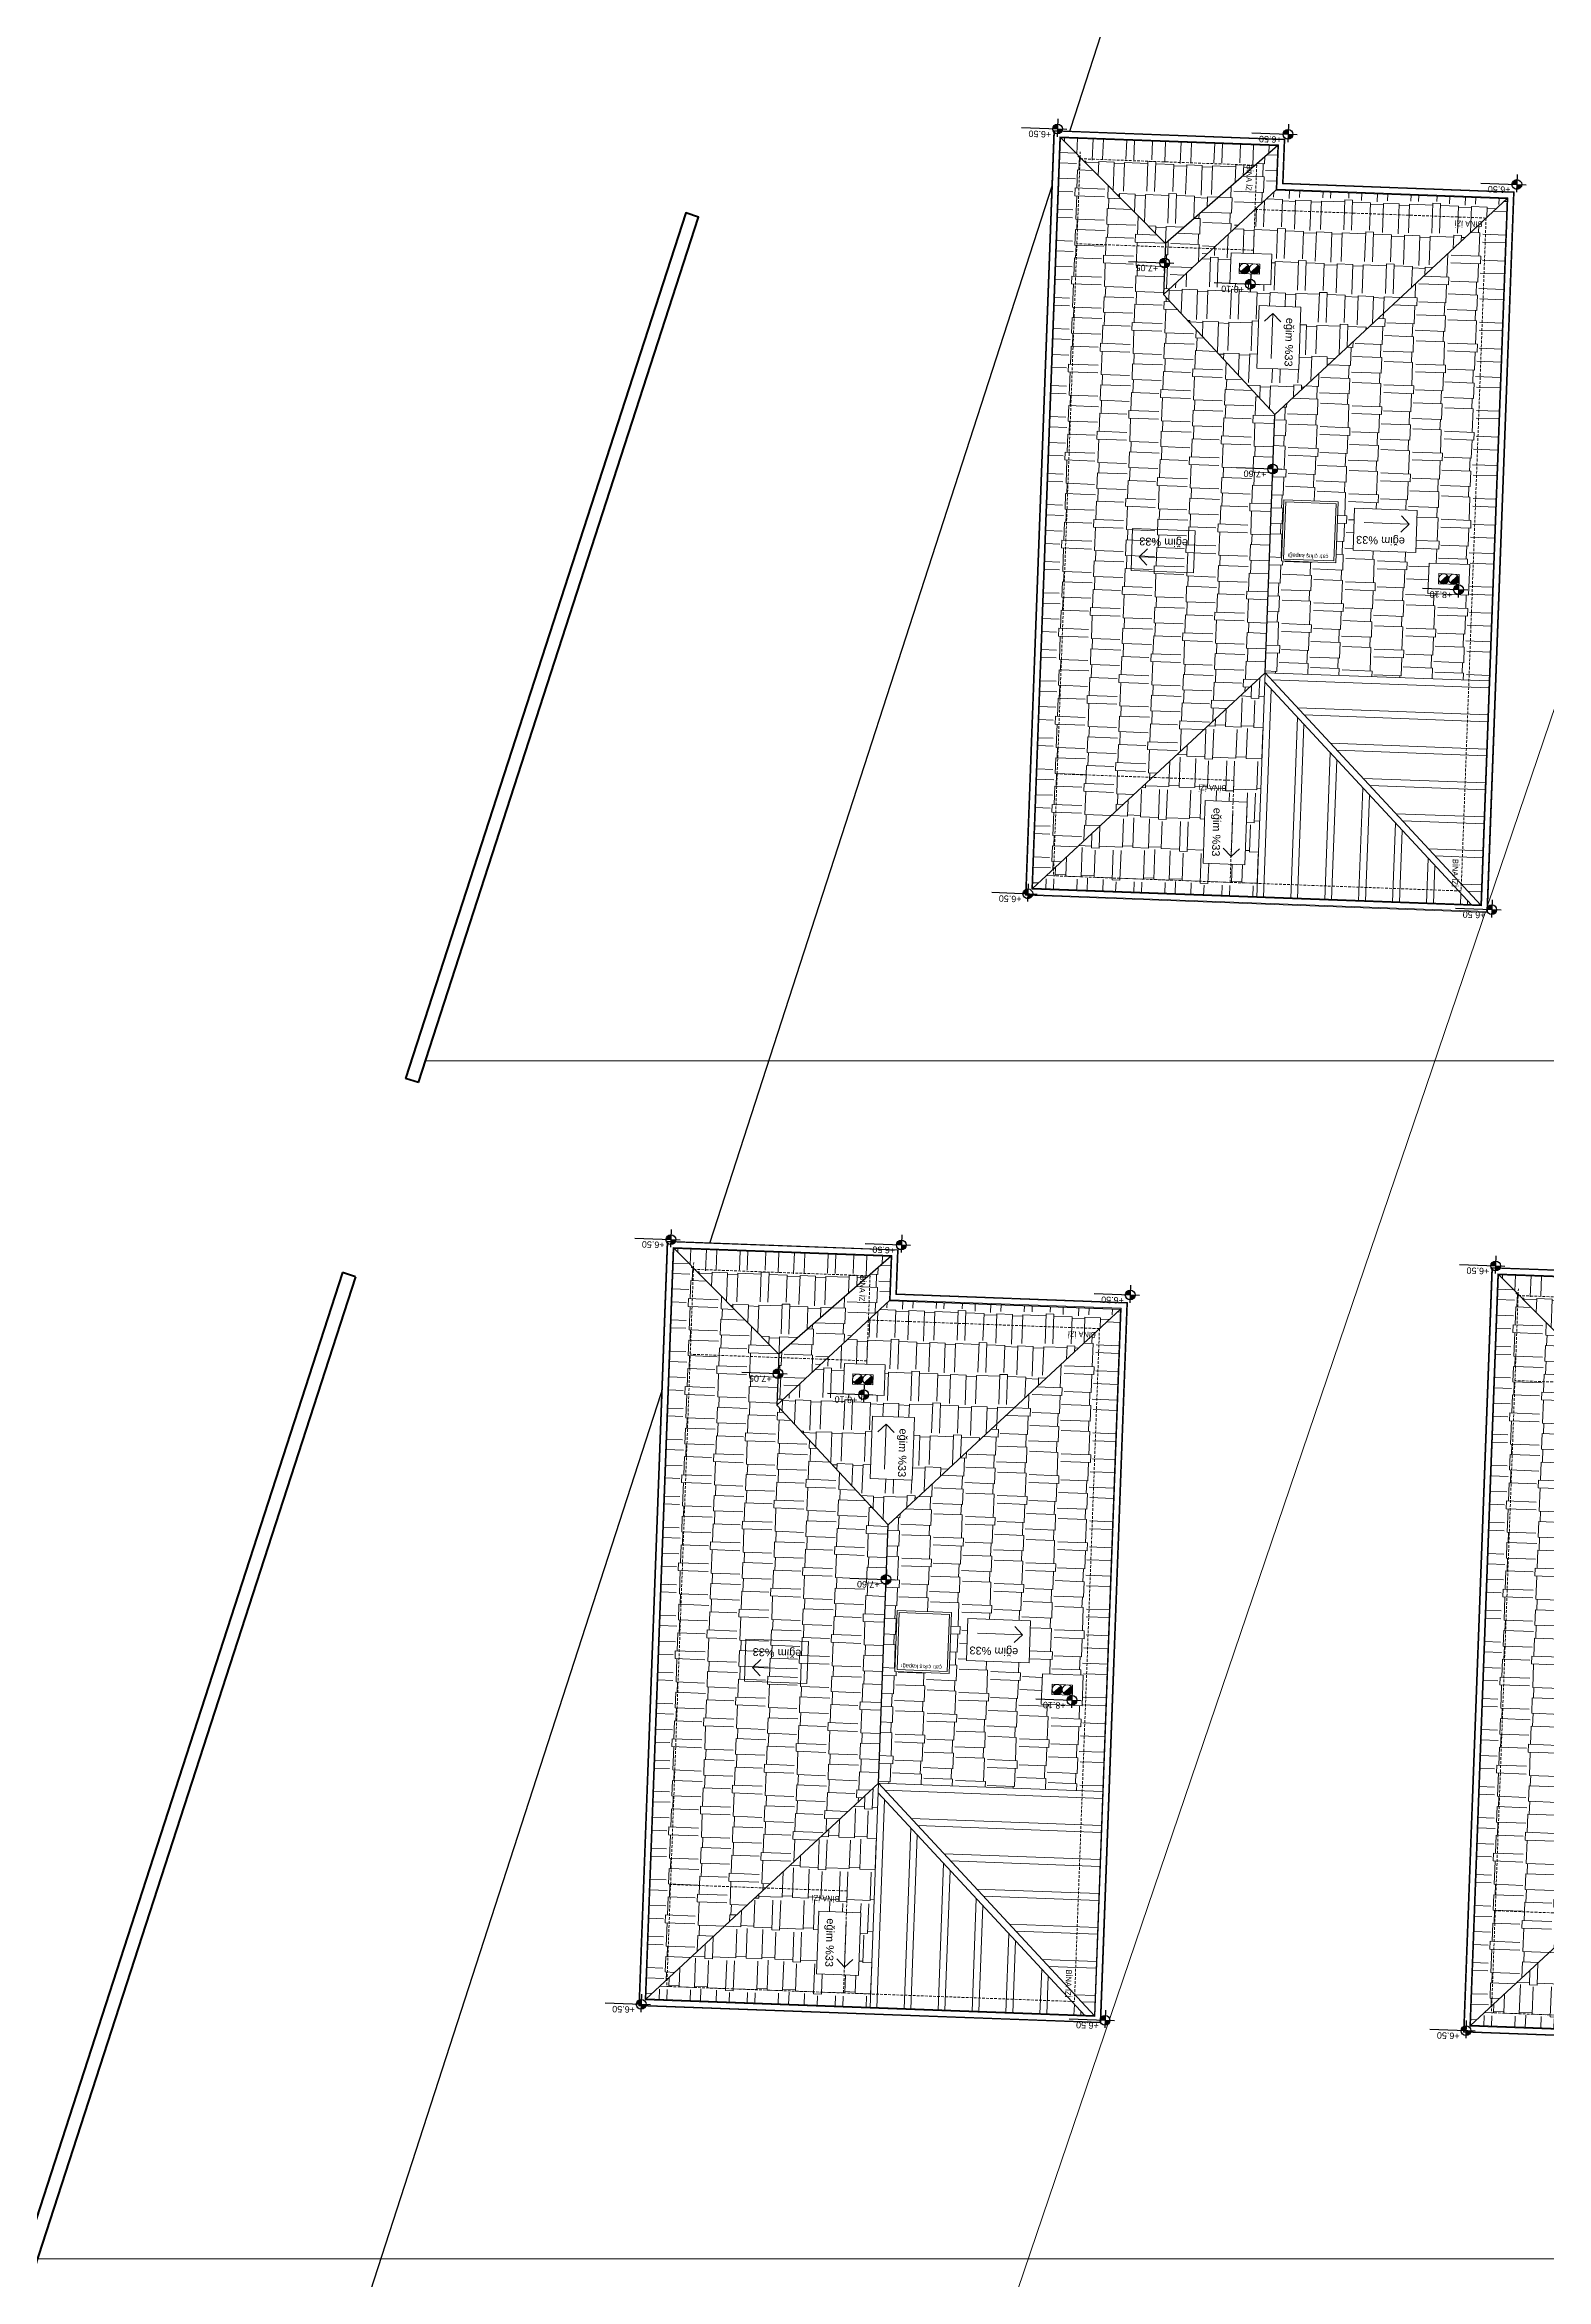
# Model space of a CAD drawing. Header units: centimetres. Extents: x 63871 to 181827, y -95930 to 42199.
# Drawn here: x 170158 to 172367, y -17737 to -14451 of the extents above; entities that cross this region are included whole.
import ezdxf
from ezdxf.enums import TextEntityAlignment as Align

# ---------------------------------------------------------------- set-up
doc = ezdxf.new("R2010")
doc.units = ezdxf.units.CM
doc.linetypes.add('11-021_500-SatisOfisi_220512$0${ Diamond }', pattern=[12, 4, -2, 2, 2, -2])
for name, color, linetype, lineweight in [('A-AREA-IDEN', 7, 'Continuous', 9), ('ARA SINIRLAR', 225, 'Continuous', 15), ('Baca', 82, 'Continuous', 9), ('İz DÜŞÜMÜ', 7, '11-021_500-SatisOfisi_220512$0${ Diamond }', 18), ('OLUK', 222, 'Continuous', 15), ('PARSEL SINIRI', 12, 'Continuous', 50), ('TARAMA', 251, 'Continuous', 5), ('Çatı', 144, 'Continuous', 30), ('ÇEKME MESAFESİ', 5, 'Continuous', 25)]:
    doc.layers.add(name, color=color, linetype=linetype, lineweight=lineweight)
doc.layers.add('KOT', color=171, linetype='Continuous')
doc.styles.add('Arial', font='Arial.ttf', dxfattribs={"height": 250})
doc.styles.add('Arial_1', font='Arial.ttf', dxfattribs={"height": 300})
doc.styles.add('MtXpl_Arial_Narrow_1', font='')
doc.styles.get('MtXpl_Arial_Narrow_1').set_extended_font_data('Arial Narrow')
pattern_1 = [(177.87319, (369107.976, 11712.166), (-98.784803, -42.082955), [22.86, -19.05, 26.67, -11.43, 34.29, -15.24]), (177.87319, (369085.06, 11711.11), (-98.784803, -42.082955), [19.05, -72.39, 15.24, -22.86]), (177.87319, (369039.55, 11717.566), (-98.784803, -42.082955), [11.43, -118.11]), (267.87319, (369107.976, 11712.166), (30.6659616, -46.8903553), [43.815, -139.065]), (267.87319, (369085.132, 11713.014), (30.6659616, -46.8903553), [42.8625, -140.0175]), (267.87319, (369066.095, 11713.72), (30.6659616, -46.8903553), [40.005, -142.875]), (267.87319, (369039.55, 11717.566), (30.6659616, -46.8903553), [43.815, -139.065]), (267.87319, (369028.127, 11717.99), (30.6659616, -46.8903553), [43.815, -139.065]), (267.87319, (368993.755, 11716.407), (30.6659616, -46.8903553), [41.91, -140.97])]
pattern_2 = [(87.87319, (369107.976, 11712.166), (-42.082955, 98.784803), [22.86, -19.05, 26.67, -11.43, 34.29, -15.24]), (87.87319, (369106.92, 11735.08), (-42.082955, 98.784803), [19.05, -72.39, 15.24, -22.86]), (87.87319, (369113.377, 11780.59), (-42.082955, 98.784803), [11.43, -118.11]), (177.87319, (369107.976, 11712.166), (-46.8903553, -30.6659616), [43.815, -139.065]), (177.87319, (369108.825, 11735.01), (-46.8903553, -30.6659616), [42.8625, -140.0175]), (177.87319, (369109.53, 11754.047), (-46.8903553, -30.6659616), [40.005, -142.875]), (177.87319, (369113.377, 11780.592), (-46.8903553, -30.6659616), [43.815, -139.065]), (177.87319, (369113.8, 11792.014), (-46.8903553, -30.6659616), [43.815, -139.065]), (177.87319, (369112.218, 11826.387), (-46.8903553, -30.6659616), [41.91, -140.97])]
pattern_3 = [(177.87319, (369676.625, 13344.904), (-98.784803, -42.082955), [22.86, -19.05, 26.67, -11.43, 34.29, -15.24]), (177.87319, (369653.71, 13343.85), (-98.784803, -42.082955), [19.05, -72.39, 15.24, -22.86]), (177.87319, (369608.2, 13350.304), (-98.784803, -42.082955), [11.43, -118.11]), (267.87319, (369676.625, 13344.904), (30.6659616, -46.8903553), [43.815, -139.065]), (267.87319, (369653.78, 13345.752), (30.6659616, -46.8903553), [42.8625, -140.0175]), (267.87319, (369634.744, 13346.46), (30.6659616, -46.8903553), [40.005, -142.875]), (267.87319, (369608.2, 13350.304), (30.6659616, -46.8903553), [43.815, -139.065]), (267.87319, (369596.776, 13350.728), (30.6659616, -46.8903553), [43.815, -139.065]), (267.87319, (369562.404, 13349.145), (30.6659616, -46.8903553), [41.91, -140.97])]
pattern_4 = [(87.87319, (369676.625, 13344.904), (-42.082955, 98.784803), [22.86, -19.05, 26.67, -11.43, 34.29, -15.24]), (87.87319, (369675.57, 13367.82), (-42.082955, 98.784803), [19.05, -72.39, 15.24, -22.86]), (87.87319, (369682.026, 13413.33), (-42.082955, 98.784803), [11.43, -118.11]), (177.87319, (369676.625, 13344.904), (-46.8903553, -30.6659616), [43.815, -139.065]), (177.87319, (369677.474, 13367.748), (-46.8903553, -30.6659616), [42.8625, -140.0175]), (177.87319, (369678.18, 13386.785), (-46.8903553, -30.6659616), [40.005, -142.875]), (177.87319, (369682.026, 13413.33), (-46.8903553, -30.6659616), [43.815, -139.065]), (177.87319, (369682.45, 13424.752), (-46.8903553, -30.6659616), [43.815, -139.065]), (177.87319, (369680.867, 13459.125), (-46.8903553, -30.6659616), [41.91, -140.97])]

# ---------------------------------------------------------------- blocks, each defined once
blk = doc.blocks.new('afadfa')
at = {"layer": 'Baca'}
h = blk.add_hatch(color=0, dxfattribs=at)
h.dxf.hatch_style = 1
h.paths.add_polyline_path([(525548.6, 4261233.8, 0.670516), (525535.8, 4261228.6, 0.199315), (525538, 4261223.2)])
h = blk.add_hatch(color=0, dxfattribs=at)
h.dxf.hatch_style = 1
h.paths.add_polyline_path([(525563.7, 4261233.8, 0.675614), (525550.8, 4261228.6, 0.202965), (525553, 4261223.2)])
for p, q in [((525538, 4261223.2), (525548.6, 4261233.8)), ((525553, 4261223.2), (525563.7, 4261233.8))]:
    blk.add_line(p, q, dxfattribs=at)
blk.add_lwpolyline([(525535.8, 4261236.1), (525565.8, 4261236), (525565.8, 4261221), (525535.8, 4261221.1)], close=True, dxfattribs=at)
for centre in [(525543.3, 4261228.6), (525558.3, 4261228.6)]:
    blk.add_circle(centre, 7.5, dxfattribs=at)

msp = doc.modelspace()

# ---------------------------------------------------------------- linework, layer by layer
at = {"layer": 'ARA SINIRLAR', "color": 5}
for p, q in [((173833.2, -11140.8), (168894.4, -25693.1)), ((173471.4, -15945.1), (170718.2, -15945.1)), ((172873.6, -17706.7), (170147.5, -17706.7))]:
    msp.add_line(p, q, dxfattribs=at)
at = {"layer": 'PARSEL SINIRI'}
for p, q in [((170697.2, -15945.1), (170697.2, -15945.1)), ((170707.7, -15977.3), (170688.7, -15971.2)), ((170615.3, -16262.7), (170596.3, -16256.6))]:
    msp.add_line(p, q, dxfattribs=at)
for points in [[(170707.7, -15977.3), (171119.9, -14704.8), (171100.9, -14698.7), (170688.7, -15971.2)], [(170596.3, -16256.6), (170355.6, -16999.6), (170118.9, -17730.2)], [(170615.3, -16262.7), (170374.6, -17005.8), (170137.9, -17736.3)]]:
    msp.add_lwpolyline(points, dxfattribs=at)
at = {"layer": 'ÇEKME MESAFESİ'}
msp.add_lwpolyline([(177946.3, -29738.1), (178260.5, -22584.5), (178428.3, -18739.5), (178527.7, -16467.7), (178596.2, -14908.1), (178677.4, -13058.6), (178621.4, -12986.2), (177442.4, -12733.9), (177367, -12700.7), (174636, -11500.4), (172556.1, -11827.8), (171584.7, -14827.6), (170831.2, -17153.7), (170364.5, -18594.4), (169517.9, -21208.9), (168807.4, -23336.1), (167715.8, -26282.1)], dxfattribs=at)

# ---------------------------------------------------------------- next in the draw order: wipeouts: each hides what was drawn before it
for points in [[(172319.5, -14667.7), (172280.1, -15727), (171600.6, -15701.7), (171642.3, -14577.5), (171982.1, -14590.1), (171979.7, -14655.1)], [(171750.8, -16300.4), (171711.5, -17359.7), (171031.9, -17334.5), (171073.7, -16210.2), (171413.5, -16222.9), (171411, -16287.8)], [(172963.7, -16339.1), (172924.4, -17398.3), (172244.9, -17373.1), (172286.6, -16248.9), (172626.4, -16261.5), (172624, -16326.5)]]:
    msp.add_wipeout(points).dxf.layer = 'OLUK'

# ---------------------------------------------------------------- next in the draw order: hatches: boundary and pattern name
at = {"layer": 'KOT'}
h = msp.add_hatch(color=256, dxfattribs=at)
h.dxf.hatch_style = 1
h.paths.add_polyline_path([(171640.5, -14575.1, 0.009987), (171640.5, -14575.4), (171647.7, -14575.6), (171648, -14568.2, 0.414214)])
h = msp.add_hatch(color=256, dxfattribs=at)
h.dxf.hatch_style = 1
h.paths.add_polyline_path([(171647.4, -14582.1, 0.402561), (171654.9, -14575.5), (171647.7, -14575.2)])
h = msp.add_hatch(color=256, dxfattribs=at)
h.dxf.hatch_style = 1
h.paths.add_polyline_path([(171979.6, -14582.9, 0.009987), (171979.6, -14583.2), (171986.7, -14583.5), (171987, -14576, 0.414214)])
h = msp.add_hatch(color=256, dxfattribs=at)
h.dxf.hatch_style = 1
h.paths.add_polyline_path([(171986.5, -14590, 0.402561), (171993.9, -14583.3), (171986.7, -14583.1)])
h = msp.add_hatch(color=256, dxfattribs=at)
h.dxf.hatch_style = 1
h.paths.add_polyline_path([(172316.1, -14656.6, 0.009987), (172316.1, -14656.9), (172323.2, -14657.2), (172323.5, -14649.7, 0.414214)])
h = msp.add_hatch(color=256, dxfattribs=at)
h.dxf.hatch_style = 1
h.paths.add_polyline_path([(172323, -14663.6, 0.402561), (172330.4, -14657), (172323.3, -14656.7)])
h = msp.add_hatch(color=256, dxfattribs=at)
h.dxf.hatch_style = 1
h.paths.add_polyline_path([(171798.1, -14772.1, 0.009987), (171798.1, -14772.4), (171805.2, -14772.7), (171805.5, -14765.3, 0.414214)])
h = msp.add_hatch(color=256, dxfattribs=at)
h.dxf.hatch_style = 1
h.paths.add_polyline_path([(171805, -14779.2, 0.402561), (171812.4, -14772.5), (171805.2, -14772.3)])
h = msp.add_hatch(color=256, dxfattribs=at)
h.dxf.hatch_style = 1
h.paths.add_polyline_path([(171924.1, -14803.1, 0.009987), (171924.1, -14803.4), (171931.2, -14803.7), (171931.5, -14796.2, 0.414214)])
h = msp.add_hatch(color=256, dxfattribs=at)
h.dxf.hatch_style = 1
h.paths.add_polyline_path([(171931, -14810.1, 0.402561), (171938.4, -14803.5), (171931.2, -14803.2)])
h = msp.add_hatch(color=256, dxfattribs=at)
h.dxf.hatch_style = 1
h.paths.add_polyline_path([(171956.9, -15074.8, 0.009987), (171956.9, -15075.1), (171964.1, -15075.4), (171964.4, -15067.9, 0.414214)])
h = msp.add_hatch(color=256, dxfattribs=at)
h.dxf.hatch_style = 1
h.paths.add_polyline_path([(171963.8, -15081.8, 0.402561), (171971.3, -15075.2), (171964.1, -15074.9)])
h = msp.add_hatch(color=256, dxfattribs=at)
h.dxf.hatch_style = 1
h.paths.add_polyline_path([(172230.4, -15252.4, 0.009987), (172230.4, -15252.6), (172237.5, -15252.9), (172237.8, -15245.5, 0.414214)])
h = msp.add_hatch(color=256, dxfattribs=at)
h.dxf.hatch_style = 1
h.paths.add_polyline_path([(172237.3, -15259.4, 0.402561), (172244.7, -15252.8), (172237.5, -15252.5)])
h = msp.add_hatch(color=256, dxfattribs=at)
h.dxf.hatch_style = 1
h.paths.add_polyline_path([(171596.9, -15699.4, 0.009987), (171596.9, -15699.7), (171604.1, -15700), (171604.4, -15692.5, 0.414214)])
h = msp.add_hatch(color=256, dxfattribs=at)
h.dxf.hatch_style = 1
h.paths.add_polyline_path([(171603.8, -15706.4, 0.402561), (171611.3, -15699.8), (171604.1, -15699.5)])
h = msp.add_hatch(color=256, dxfattribs=at)
h.dxf.hatch_style = 1
h.paths.add_polyline_path([(172279.2, -15722.9, 0.009987), (172279.2, -15723.2), (172286.4, -15723.4), (172286.6, -15716, 0.414214)])
h = msp.add_hatch(color=256, dxfattribs=at)
h.dxf.hatch_style = 1
h.paths.add_polyline_path([(172286.1, -15729.9, 0.402561), (172293.5, -15723.3), (172286.4, -15723)])
h = msp.add_hatch(color=256, dxfattribs=at)
h.dxf.hatch_style = 1
h.paths.add_polyline_path([(171071.9, -16207.8, 0.009987), (171071.9, -16208.1), (171079, -16208.4), (171079.3, -16200.9, 0.414214)])
h = msp.add_hatch(color=256, dxfattribs=at)
h.dxf.hatch_style = 1
h.paths.add_polyline_path([(171078.8, -16214.8, 0.402561), (171086.2, -16208.2), (171079.1, -16207.9)])
h = msp.add_hatch(color=256, dxfattribs=at)
h.dxf.hatch_style = 1
h.paths.add_polyline_path([(171410.9, -16215.7, 0.009987), (171410.9, -16216), (171418.1, -16216.2), (171418.3, -16208.8, 0.414214)])
h = msp.add_hatch(color=256, dxfattribs=at)
h.dxf.hatch_style = 1
h.paths.add_polyline_path([(171417.8, -16222.7, 0.402561), (171425.2, -16216.1), (171418.1, -16215.8)])
h = msp.add_hatch(color=256, dxfattribs=at)
h.dxf.hatch_style = 1
h.paths.add_polyline_path([(172284.8, -16246.5, 0.009987), (172284.8, -16246.7), (172292, -16247), (172292.2, -16239.6, 0.414214)])
h = msp.add_hatch(color=256, dxfattribs=at)
h.dxf.hatch_style = 1
h.paths.add_polyline_path([(172291.7, -16253.5, 0.402561), (172299.1, -16246.9), (172292, -16246.6)])
h = msp.add_hatch(color=256, dxfattribs=at)
h.dxf.hatch_style = 1
h.paths.add_polyline_path([(171747.4, -16289.3, 0.009987), (171747.4, -16289.6), (171754.6, -16289.9), (171754.9, -16282.5, 0.414214)])
h = msp.add_hatch(color=256, dxfattribs=at)
h.dxf.hatch_style = 1
h.paths.add_polyline_path([(171754.4, -16296.4, 0.402561), (171761.8, -16289.7), (171754.6, -16289.5)])
h = msp.add_hatch(color=256, dxfattribs=at)
h.dxf.hatch_style = 1
h.paths.add_polyline_path([(171229.4, -16404.9, 0.009987), (171229.4, -16405.2), (171236.6, -16405.4), (171236.8, -16398, 0.414214)])
h = msp.add_hatch(color=256, dxfattribs=at)
h.dxf.hatch_style = 1
h.paths.add_polyline_path([(171236.3, -16411.9, 0.402561), (171243.7, -16405.3), (171236.6, -16405)])
h = msp.add_hatch(color=256, dxfattribs=at)
h.dxf.hatch_style = 1
h.paths.add_polyline_path([(171355.4, -16435.8, 0.009987), (171355.4, -16436.1), (171362.6, -16436.4), (171362.8, -16428.9, 0.414214)])
h = msp.add_hatch(color=256, dxfattribs=at)
h.dxf.hatch_style = 1
h.paths.add_polyline_path([(171362.3, -16442.8, 0.402561), (171369.7, -16436.2), (171362.6, -16436)])
h = msp.add_hatch(color=256, dxfattribs=at)
h.dxf.hatch_style = 1
h.paths.add_polyline_path([(171388.3, -16707.5, 0.009987), (171388.3, -16707.8), (171395.4, -16708.1), (171395.7, -16700.6, 0.414214)])
h = msp.add_hatch(color=256, dxfattribs=at)
h.dxf.hatch_style = 1
h.paths.add_polyline_path([(171395.2, -16714.5, 0.402561), (171402.6, -16707.9), (171395.5, -16707.7)])
h = msp.add_hatch(color=256, dxfattribs=at)
h.dxf.hatch_style = 1
h.paths.add_polyline_path([(171661.7, -16885.1, 0.009987), (171661.7, -16885.4), (171668.9, -16885.7), (171669.2, -16878.2, 0.414214)])
h = msp.add_hatch(color=256, dxfattribs=at)
h.dxf.hatch_style = 1
h.paths.add_polyline_path([(171668.6, -16892.1, 0.402561), (171676, -16885.5), (171668.9, -16885.2)])
h = msp.add_hatch(color=256, dxfattribs=at)
h.dxf.hatch_style = 1
h.paths.add_polyline_path([(171028.3, -17332.1, 0.009987), (171028.3, -17332.4), (171035.4, -17332.7), (171035.7, -17325.3, 0.414214)])
h = msp.add_hatch(color=256, dxfattribs=at)
h.dxf.hatch_style = 1
h.paths.add_polyline_path([(171035.2, -17339.2, 0.402561), (171042.6, -17332.5), (171035.5, -17332.3)])
h = msp.add_hatch(color=256, dxfattribs=at)
h.dxf.hatch_style = 1
h.paths.add_polyline_path([(171710.6, -17355.6, 0.009987), (171710.5, -17355.9), (171717.7, -17356.2), (171718, -17348.7, 0.414214)])
h = msp.add_hatch(color=256, dxfattribs=at)
h.dxf.hatch_style = 1
h.paths.add_polyline_path([(171717.5, -17362.6, 0.402561), (171724.9, -17356), (171717.7, -17355.7)])
h = msp.add_hatch(color=256, dxfattribs=at)
h.dxf.hatch_style = 1
h.paths.add_polyline_path([(172241.2, -17370.8, 0.009987), (172241.2, -17371.1), (172248.4, -17371.3), (172248.6, -17363.9, 0.414214)])
h = msp.add_hatch(color=256, dxfattribs=at)
h.dxf.hatch_style = 1
h.paths.add_polyline_path([(172248.1, -17377.8, 0.402561), (172255.5, -17371.2), (172248.4, -17370.9)])
at = {"layer": 'Çatı', "lineweight": 15}
h = msp.add_hatch(dxfattribs=at)
h.set_pattern_fill('AR-RSHKE', color=251, scale=0.15, angle=267.8732)
h.set_pattern_definition([(267.87319, (369676.625, 13344.904), (42.082955, -98.784803), [22.86, -19.05, 26.67, -11.43, 34.29, -15.24]), (267.87319, (369677.68, 13321.99), (42.082955, -98.784803), [19.05, -72.39, 15.24, -22.86]), (267.87319, (369671.225, 13276.477), (42.082955, -98.784803), [11.43, -118.11]), (357.87319, (369676.625, 13344.904), (46.8903553, 30.6659616), [43.815, -139.065]), (357.87319, (369675.777, 13322.06), (46.8903553, 30.6659616), [42.8625, -140.0175]), (357.87319, (369675.07, 13303.022), (46.8903553, 30.6659616), [40.005, -142.875]), (357.87319, (369671.225, 13276.477), (46.8903553, 30.6659616), [43.815, -139.065]), (357.87319, (369670.8, 13265.055), (46.8903553, 30.6659616), [43.815, -139.065]), (357.87319, (369672.383, 13230.682), (46.8903553, 30.6659616), [41.91, -140.97])])
h.paths.add_polyline_path([(171967.1, -14994.8), (171803.5, -14818.6), (171803.5, -14818.6), (171806.3, -14743.7), (171652, -14587.9), (171611, -15692.1), (171953, -15374.6)])
h = msp.add_hatch(dxfattribs=at)
h.set_pattern_fill('AR-RSHKE', color=251, scale=0.15, angle=177.8732)
h.set_pattern_definition(pattern_3)
h.paths.add_polyline_path([(171971.7, -14599.7), (171652, -14587.9), (171806.3, -14743.7)])
h.paths.add_polyline_path([(171923.5, -14625.2), (171922, -14666.2), (171937.2, -14666.8), (171938.8, -14625.8)], flags=24)
h = msp.add_hatch(dxfattribs=at)
h.set_pattern_fill('AR-RSHKE', color=251, scale=0.15, angle=447.8732)
h.set_pattern_definition(pattern_4)
h.paths.add_polyline_path([(171806.3, -14743.7), (171803.5, -14818.6), (171969.3, -14664.7), (171971.7, -14599.7)])
h.paths.add_polyline_path([(171923.5, -14625.2), (171922, -14666.2), (171937.2, -14666.8), (171938.8, -14625.8)], flags=25)
h = msp.add_hatch(dxfattribs=at)
h.set_pattern_fill('AR-RSHKE', color=251, scale=0.15, angle=177.8732)
h.set_pattern_definition(pattern_3)
h.paths.add_polyline_path([(171803.5, -14818.6), (171967.1, -14994.8), (172309.1, -14677.3), (171969.3, -14664.7)])
h.paths.add_polyline_path([(171901.2, -14802.3), (171902.9, -14757.3), (171962.9, -14759.5), (171961.2, -14804.5)], flags=16)
h.paths.add_polyline_path([(171914.7, -14787.7), (171915.3, -14772.7), (171945.3, -14773.9), (171944.7, -14788.9)], flags=0)
h.paths.add_polyline_path([(171915, -14780.3, -1), (171930, -14780.8, -1), (171945, -14781.4, -1), (171930, -14780.8, -1)], flags=0)
h.paths.add_polyline_path([(171944.1, -14834.7), (172005.8, -14837), (172002.4, -14929.1), (171940.7, -14926.8)], flags=16)
h.paths.add_polyline_path([(171978, -14849.8), (171975.1, -14927.1), (171998.8, -14927.9), (172001.7, -14850.7)], flags=8)
h.paths.add_polyline_path([(172275.5, -14708.8), (172234.5, -14707.3), (172233.9, -14722.5), (172274.9, -14724.1)], flags=25)
h = msp.add_hatch(dxfattribs=at)
h.set_pattern_fill('AR-RSHKE', color=251, scale=0.15, angle=447.8732)
h.set_pattern_definition(pattern_4)
h.paths.add_polyline_path([(171953, -15374.6), (172282.7, -15386.8), (172309.1, -14677.3), (171967.1, -14994.8)])
h.paths.add_polyline_path([(172176.8, -15136), (172174.5, -15197.7), (172082.4, -15194.3), (172084.7, -15132.6)], flags=16)
h.paths.add_polyline_path([(172060.5, -15123.4), (172057.2, -15213.3), (171977.2, -15210.4), (171980.6, -15120.4)], flags=16)
h.paths.add_polyline_path([(172057.4, -15126.3), (172054.3, -15210.2), (171980.3, -15207.5), (171983.4, -15123.5)], flags=0)
h.paths.add_polyline_path([(172194.1, -15213.5), (172254.1, -15215.7), (172252.4, -15260.7), (172192.5, -15258.4)], flags=16)
h.paths.add_polyline_path([(172208.6, -15229), (172238.5, -15230.1), (172238, -15245.2), (172208, -15244)], flags=0)
h.paths.add_polyline_path([(172223.3, -15237.1, -1), (172238.3, -15237.6, -1), (172223.3, -15237.1, -1), (172208.3, -15236.5, -1)], flags=0)
h.paths.add_polyline_path([(172161.7, -15169.9), (172084.4, -15167), (172083.5, -15190.7), (172160.8, -15193.6)], flags=8)
h.paths.add_polyline_path([(172048.3, -15197.9), (171984.4, -15195.5), (171984, -15207.1), (172047.9, -15209.4)], flags=8)
h = msp.add_hatch(dxfattribs=at)
h.set_pattern_fill('AR-RSHKE', color=251, scale=0.15, angle=357.8732)
h.set_pattern_definition([(357.87319, (369676.625, 13344.904), (98.784803, 42.082955), [22.86, -19.05, 26.67, -11.43, 34.29, -15.24]), (357.87319, (369699.54, 13345.96), (98.784803, 42.082955), [19.05, -72.39, 15.24, -22.86]), (357.87319, (369745.05, 13339.503), (98.784803, 42.082955), [11.43, -118.11]), (87.87319, (369676.625, 13344.904), (-30.6659616, 46.8903553), [43.815, -139.065]), (87.87319, (369699.47, 13344.055), (-30.6659616, 46.8903553), [42.8625, -140.0175]), (87.87319, (369718.506, 13343.348), (-30.6659616, 46.8903553), [40.005, -142.875]), (87.87319, (369745.052, 13339.503), (-30.6659616, 46.8903553), [43.815, -139.065]), (87.87319, (369756.474, 13339.08), (-30.6659616, 46.8903553), [43.815, -139.065]), (87.87319, (369790.847, 13340.662), (-30.6659616, 46.8903553), [41.91, -140.97])])
h.paths.add_polyline_path([(171953, -15374.6), (171611, -15692.1), (171940.7, -15704.4)])
h.paths.add_polyline_path([(171926.8, -15564.8), (171923.4, -15656.9), (171861.7, -15654.6), (171865.1, -15562.5)], flags=16)
h.paths.add_polyline_path([(171871.1, -15569.9), (171868.2, -15647.2), (171892, -15648.1), (171894.8, -15570.8)], flags=8)
h.paths.add_polyline_path([(171898.7, -15538), (171857.7, -15536.4), (171857.1, -15551.6), (171898.2, -15553.2)], flags=24)
h = msp.add_hatch(dxfattribs=at)
h.set_pattern_fill('AR-RSHKE', color=251, scale=0.15, angle=267.8732)
h.set_pattern_definition([(267.87319, (369107.976, 11712.166), (42.082955, -98.784803), [22.86, -19.05, 26.67, -11.43, 34.29, -15.24]), (267.87319, (369109.03, 11689.25), (42.082955, -98.784803), [19.05, -72.39, 15.24, -22.86]), (267.87319, (369102.576, 11643.74), (42.082955, -98.784803), [11.43, -118.11]), (357.87319, (369107.976, 11712.166), (46.8903553, 30.6659616), [43.815, -139.065]), (357.87319, (369107.128, 11689.32), (46.8903553, 30.6659616), [42.8625, -140.0175]), (357.87319, (369106.42, 11670.284), (46.8903553, 30.6659616), [40.005, -142.875]), (357.87319, (369102.576, 11643.74), (46.8903553, 30.6659616), [43.815, -139.065]), (357.87319, (369102.15, 11632.317), (46.8903553, 30.6659616), [43.815, -139.065]), (357.87319, (369103.734, 11597.944), (46.8903553, 30.6659616), [41.91, -140.97])])
h.paths.add_polyline_path([(171398.4, -16627.6), (171234.9, -16451.4), (171234.9, -16451.4), (171237.6, -16376.4), (171083.3, -16220.6), (171042.3, -17324.8), (171384.3, -17007.3)])
h = msp.add_hatch(dxfattribs=at)
h.set_pattern_fill('AR-RSHKE', color=251, scale=0.15, angle=177.8732)
h.set_pattern_definition(pattern_1)
h.paths.add_polyline_path([(171403.1, -16232.5), (171083.3, -16220.6), (171237.6, -16376.4)])
h.paths.add_polyline_path([(171354.9, -16257.9), (171353.3, -16299), (171368.6, -16299.5), (171370.1, -16258.5)], flags=24)
h = msp.add_hatch(dxfattribs=at)
h.set_pattern_fill('AR-RSHKE', color=251, scale=0.15, angle=447.8732)
h.set_pattern_definition(pattern_2)
h.paths.add_polyline_path([(171237.6, -16376.4), (171234.9, -16451.4), (171400.7, -16297.4), (171403.1, -16232.5)])
h.paths.add_polyline_path([(171354.9, -16257.9), (171353.3, -16299), (171368.6, -16299.5), (171370.1, -16258.5)], flags=25)
h = msp.add_hatch(dxfattribs=at)
h.set_pattern_fill('AR-RSHKE', color=251, scale=0.15, angle=267.8732)
h.set_pattern_definition([(267.87319, (370320.904, 11673.527), (42.082955, -98.784803), [22.86, -19.05, 26.67, -11.43, 34.29, -15.24]), (267.87319, (370321.96, 11650.61), (42.082955, -98.784803), [19.05, -72.39, 15.24, -22.86]), (267.87319, (370315.503, 11605.1), (42.082955, -98.784803), [11.43, -118.11]), (357.87319, (370320.904, 11673.527), (46.8903553, 30.6659616), [43.815, -139.065]), (357.87319, (370320.055, 11650.682), (46.8903553, 30.6659616), [42.8625, -140.0175]), (357.87319, (370319.35, 11631.646), (46.8903553, 30.6659616), [40.005, -142.875]), (357.87319, (370315.503, 11605.1), (46.8903553, 30.6659616), [43.815, -139.065]), (357.87319, (370315.08, 11593.678), (46.8903553, 30.6659616), [43.815, -139.065]), (357.87319, (370316.662, 11559.305), (46.8903553, 30.6659616), [41.91, -140.97])])
h.paths.add_polyline_path([(172611.4, -16666.2), (172447.8, -16490), (172447.8, -16490), (172450.6, -16415.1), (172296.2, -16259.2), (172255.2, -17363.5), (172597.3, -17046)])
h = msp.add_hatch(dxfattribs=at)
h.set_pattern_fill('AR-RSHKE', color=251, scale=0.15, angle=177.8732)
h.set_pattern_definition([(177.87319, (370320.904, 11673.527), (-98.784803, -42.082955), [22.86, -19.05, 26.67, -11.43, 34.29, -15.24]), (177.87319, (370297.99, 11672.47), (-98.784803, -42.082955), [19.05, -72.39, 15.24, -22.86]), (177.87319, (370252.477, 11678.927), (-98.784803, -42.082955), [11.43, -118.11]), (267.87319, (370320.904, 11673.527), (30.6659616, -46.8903553), [43.815, -139.065]), (267.87319, (370298.06, 11674.375), (30.6659616, -46.8903553), [42.8625, -140.0175]), (267.87319, (370279.023, 11675.082), (30.6659616, -46.8903553), [40.005, -142.875]), (267.87319, (370252.477, 11678.927), (30.6659616, -46.8903553), [43.815, -139.065]), (267.87319, (370241.055, 11679.35), (30.6659616, -46.8903553), [43.815, -139.065]), (267.87319, (370206.683, 11677.77), (30.6659616, -46.8903553), [41.91, -140.97])])
h.paths.add_polyline_path([(172616, -16271.1), (172296.2, -16259.2), (172450.6, -16415.1)])
h.paths.add_polyline_path([(172567.8, -16296.6), (172566.3, -16337.6), (172581.5, -16338.2), (172583.1, -16297.1)], flags=24)
h = msp.add_hatch(dxfattribs=at)
h.set_pattern_fill('AR-RSHKE', color=251, scale=0.15, angle=177.8732)
h.set_pattern_definition(pattern_1)
h.paths.add_polyline_path([(171234.9, -16451.4), (171398.4, -16627.6), (171740.4, -16310.1), (171400.7, -16297.4)])
h.paths.add_polyline_path([(171332.6, -16435), (171334.3, -16390), (171394.2, -16392.3), (171392.6, -16437.2)], flags=16)
h.paths.add_polyline_path([(171346.1, -16420.5), (171346.6, -16405.4), (171376.6, -16406.6), (171376.1, -16421.7)], flags=0)
h.paths.add_polyline_path([(171346.4, -16413, -1), (171361.3, -16413.6, -1), (171376.3, -16414.1, -1), (171361.3, -16413.6, -1)], flags=0)
h.paths.add_polyline_path([(171375.4, -16467.4), (171437.2, -16469.7), (171433.7, -16561.8), (171372, -16559.5)], flags=16)
h.paths.add_polyline_path([(171409.3, -16482.5), (171406.4, -16559.8), (171430.2, -16560.7), (171433, -16483.4)], flags=8)
h.paths.add_polyline_path([(171706.9, -16341.6), (171665.8, -16340), (171665.2, -16355.3), (171706.3, -16356.8)], flags=25)
h = msp.add_hatch(dxfattribs=at)
h.set_pattern_fill('AR-RSHKE', color=251, scale=0.15, angle=447.8732)
h.set_pattern_definition(pattern_2)
h.paths.add_polyline_path([(171384.3, -17007.3), (171714.1, -17019.6), (171740.4, -16310.1), (171398.4, -16627.6)])
h.paths.add_polyline_path([(171608.1, -16768.7), (171605.8, -16830.5), (171513.7, -16827), (171516, -16765.3)], flags=16)
h.paths.add_polyline_path([(171491.9, -16756.1), (171488.5, -16846.1), (171408.6, -16843.1), (171411.9, -16753.2)], flags=16)
h.paths.add_polyline_path([(171488.7, -16759), (171485.6, -16843), (171411.7, -16840.2), (171414.8, -16756.3)], flags=0)
h.paths.add_polyline_path([(171625.5, -16846.2), (171685.4, -16848.4), (171683.8, -16893.4), (171623.8, -16891.2)], flags=16)
h.paths.add_polyline_path([(171639.9, -16861.7), (171669.9, -16862.9), (171669.3, -16877.9), (171639.3, -16876.7)], flags=0)
h.paths.add_polyline_path([(171654.6, -16869.8, -1), (171669.6, -16870.4, -1), (171654.6, -16869.8, -1), (171639.6, -16869.3, -1)], flags=0)
h.paths.add_polyline_path([(171593, -16802.6), (171515.8, -16799.7), (171514.9, -16823.5), (171592.1, -16826.3)], flags=8)
h.paths.add_polyline_path([(171479.7, -16830.6), (171415.8, -16828.2), (171415.3, -16839.8), (171479.2, -16842.2)], flags=8)
h = msp.add_hatch(dxfattribs=at)
h.set_pattern_fill('AR-RSHKE', color=251, scale=0.15, angle=357.8732)
h.set_pattern_definition([(357.87319, (369107.976, 11712.166), (98.784803, 42.082955), [22.86, -19.05, 26.67, -11.43, 34.29, -15.24]), (357.87319, (369130.89, 11713.22), (98.784803, 42.082955), [19.05, -72.39, 15.24, -22.86]), (357.87319, (369176.403, 11706.765), (98.784803, 42.082955), [11.43, -118.11]), (87.87319, (369107.976, 11712.166), (-30.6659616, 46.8903553), [43.815, -139.065]), (87.87319, (369130.82, 11711.317), (-30.6659616, 46.8903553), [42.8625, -140.0175]), (87.87319, (369149.857, 11710.61), (-30.6659616, 46.8903553), [40.005, -142.875]), (87.87319, (369176.403, 11706.765), (-30.6659616, 46.8903553), [43.815, -139.065]), (87.87319, (369187.825, 11706.34), (-30.6659616, 46.8903553), [43.815, -139.065]), (87.87319, (369222.197, 11707.924), (-30.6659616, 46.8903553), [41.91, -140.97])])
h.paths.add_polyline_path([(171384.3, -17007.3), (171042.3, -17324.8), (171372.1, -17337.1)])
h.paths.add_polyline_path([(171358.2, -17197.6), (171354.8, -17289.7), (171293, -17287.4), (171296.5, -17195.3)], flags=16)
h.paths.add_polyline_path([(171302.5, -17202.7), (171299.6, -17280), (171323.3, -17280.8), (171326.2, -17203.6)], flags=8)
h.paths.add_polyline_path([(171330.1, -17170.7), (171289, -17169.2), (171288.5, -17184.4), (171329.5, -17185.9)], flags=24)
h = msp.add_hatch(dxfattribs=at)
h.set_pattern_fill('AR-RSHKE', color=251, scale=0.15, angle=357.8732)
h.set_pattern_definition([(357.87319, (370320.904, 11673.527), (98.784803, 42.082955), [22.86, -19.05, 26.67, -11.43, 34.29, -15.24]), (357.87319, (370343.82, 11674.58), (98.784803, 42.082955), [19.05, -72.39, 15.24, -22.86]), (357.87319, (370389.33, 11668.126), (98.784803, 42.082955), [11.43, -118.11]), (87.87319, (370320.904, 11673.527), (-30.6659616, 46.8903553), [43.815, -139.065]), (87.87319, (370343.748, 11672.678), (-30.6659616, 46.8903553), [42.8625, -140.0175]), (87.87319, (370362.785, 11671.97), (-30.6659616, 46.8903553), [40.005, -142.875]), (87.87319, (370389.33, 11668.126), (-30.6659616, 46.8903553), [43.815, -139.065]), (87.87319, (370400.753, 11667.702), (-30.6659616, 46.8903553), [43.815, -139.065]), (87.87319, (370435.125, 11669.285), (-30.6659616, 46.8903553), [41.91, -140.97])])
h.paths.add_polyline_path([(172597.3, -17046), (172255.2, -17363.5), (172585, -17375.7)])
h.paths.add_polyline_path([(172571.1, -17236.2), (172567.7, -17328.3), (172506, -17326), (172509.4, -17233.9)], flags=16)
h.paths.add_polyline_path([(172515.4, -17241.3), (172512.5, -17318.6), (172536.2, -17319.5), (172539.1, -17242.2)], flags=8)
h.paths.add_polyline_path([(172543, -17209.3), (172502, -17207.8), (172501.4, -17223), (172542.4, -17224.6)], flags=24)

# ---------------------------------------------------------------- next in the draw order: linework, layer by layer
at = {"layer": 'A-AREA-IDEN'}
for p, q in [((171964.6, -14846.6), (171952.2, -14858)), ((171962.1, -14912.8), (171964.6, -14846.6)), ((171964.6, -14846.6), (171976, -14858.9)), ((172164.9, -15156.5), (172153.5, -15144.1)), ((172098.7, -15154), (172164.9, -15156.5)), ((172164.9, -15156.5), (172152.6, -15167.9)), ((171767.6, -15204.1), (171780, -15192.7)), ((171833.9, -15206.6), (171767.6, -15204.1)), ((171767.6, -15204.1), (171779.1, -15216.4)), ((171905.4, -15578.8), (171902.9, -15645)), ((171902.9, -15645), (171891.5, -15632.7)), ((171902.9, -15645), (171915.3, -15633.6)), ((171395.9, -16479.3), (171383.6, -16490.7)), ((171393.4, -16545.6), (171395.9, -16479.3)), ((171395.9, -16479.3), (171407.3, -16491.6)), ((171530, -16786.7), (171596.3, -16789.2)), ((171596.3, -16789.2), (171584.8, -16776.9)), ((171596.3, -16789.2), (171583.9, -16800.6)), ((171199, -16836.9), (171211.3, -16825.4)), ((171265.2, -16839.3), (171199, -16836.9)), ((171199, -16836.9), (171210.4, -16849.2)), ((171336.8, -17211.5), (171334.3, -17277.8)), ((171334.3, -17277.8), (171322.9, -17265.5)), ((171334.3, -17277.8), (171346.6, -17266.3))]:
    msp.add_line(p, q, dxfattribs=at)
for points in [[(171940.7, -14926.8), (171944.1, -14834.7), (172005.8, -14837), (172002.4, -14929.1)], [(172057.2, -15213.3), (171977.2, -15210.4), (171980.6, -15120.4), (172060.5, -15123.4)], [(172054.3, -15210.2), (171980.3, -15207.5), (171983.4, -15123.5), (172057.4, -15126.3)], [(172084.7, -15132.6), (172176.8, -15136), (172174.5, -15197.7), (172082.4, -15194.3)], [(171847.9, -15228), (171755.8, -15224.6), (171758.1, -15162.8), (171850.2, -15166.3)], [(171926.8, -15564.8), (171923.4, -15656.9), (171861.7, -15654.6), (171865.1, -15562.5)], [(171372, -16559.5), (171375.4, -16467.4), (171437.2, -16469.7), (171433.7, -16561.8)], [(171488.5, -16846.1), (171408.6, -16843.1), (171411.9, -16753.2), (171491.9, -16756.1)], [(171485.6, -16843), (171411.7, -16840.2), (171414.8, -16756.3), (171488.7, -16759)], [(171516, -16765.3), (171608.1, -16768.7), (171605.8, -16830.5), (171513.7, -16827)], [(171279.2, -16860.7), (171187.1, -16857.3), (171189.4, -16795.6), (171281.5, -16799)], [(171358.2, -17197.6), (171354.8, -17289.7), (171293, -17287.4), (171296.5, -17195.3)]]:
    msp.add_lwpolyline(points, close=True, dxfattribs=at)
at = {"layer": 'Baca'}
for points in [[(171962.9, -14759.5), (171902.9, -14757.3), (171901.2, -14802.3), (171961.2, -14804.5)], [(172254.1, -15215.7), (172194.1, -15213.5), (172192.5, -15258.4), (172252.4, -15260.7)], [(171394.2, -16392.3), (171334.3, -16390), (171332.6, -16435), (171392.6, -16437.2)], [(171685.4, -16848.4), (171625.5, -16846.2), (171623.8, -16891.2), (171683.8, -16893.4)]]:
    msp.add_lwpolyline(points, close=True, dxfattribs=at)
at = {"layer": 'İz DÜŞÜMÜ'}
for p, q in [((171647.2, -15523.3), (171641.7, -15673.2)), ((171901.5, -15682.9), (171641.7, -15673.2)), ((171078.6, -17156.1), (171073, -17306)), ((172291.5, -17194.7), (172286, -17344.6)), ((171332.9, -17315.6), (171073, -17306)), ((172545.8, -17354.3), (172286, -17344.6))]:
    msp.add_line(p, q, dxfattribs=at)
for points in [[(171938.2, -14693.6), (171936, -14753.5), (171676.2, -14743.9), (171680.8, -14619), (171940.7, -14628.6), (171938.2, -14693.6), (172278, -14706.2), (172241.3, -15695.5), (171901.5, -15682.9), (171907.1, -15533), (171647.2, -15523.3), (171681.2, -14609)], [(171369.6, -16326.3), (171367.4, -16386.3), (171107.5, -16376.6), (171112.2, -16251.7), (171372, -16261.3), (171369.6, -16326.3), (171709.4, -16338.9), (171672.6, -17328.2), (171332.9, -17315.6), (171338.4, -17165.7), (171078.6, -17156.1), (171112.6, -16241.7)], [(172582.5, -16364.9), (172580.3, -16424.9), (172320.5, -16415.3), (172325.1, -16290.3), (172584.9, -16300), (172582.5, -16364.9), (172922.3, -16377.6), (172885.5, -17366.9), (172545.8, -17354.3), (172551.3, -17204.4), (172291.5, -17194.7), (172325.5, -16280.3)]]:
    msp.add_lwpolyline(points, dxfattribs=at)
at = {"layer": 'KOT'}
for p, q in [((171661.3, -14576.1), (171594.5, -14573.7)), ((171648.2, -14560.6), (171647.3, -14586.6)), ((172000.4, -14584), (171933.6, -14581.5)), ((171987.3, -14568.4), (171986.3, -14594.5)), ((172323.8, -14642.1), (172322.8, -14668.1)), ((172336.9, -14657.7), (172270.1, -14655.2)), ((171818.8, -14773.2), (171752.1, -14770.7)), ((171805.8, -14757.6), (171804.8, -14783.7)), ((171944.9, -14804.2), (171878.1, -14801.7)), ((171931.8, -14788.6), (171930.8, -14814.6)), ((171977.7, -15075.9), (171911, -15073.4)), ((171964.6, -15060.3), (171963.7, -15086.3)), ((172238.1, -15237.8), (172237.1, -15263.9)), ((172251.2, -15253.4), (172184.4, -15250.9)), ((171617.7, -15700.5), (171550.9, -15698)), ((171604.6, -15684.9), (171603.7, -15710.9)), ((172300, -15723.9), (172233.2, -15721.5)), ((172286.9, -15708.3), (172285.9, -15734.4)), ((171079.6, -16193.3), (171078.6, -16219.3)), ((171092.7, -16208.9), (171025.9, -16206.4)), ((171431.7, -16216.7), (171364.9, -16214.3)), ((171418.6, -16201.2), (171417.7, -16227.2)), ((172305.6, -16247.5), (172238.8, -16245)), ((172292.5, -16231.9), (172291.6, -16258)), ((171768.2, -16290.4), (171701.5, -16287.9)), ((171755.2, -16274.8), (171754.2, -16300.9)), ((171237.1, -16390.4), (171236.2, -16416.4)), ((171250.2, -16405.9), (171183.4, -16403.5)), ((171363.1, -16421.3), (171362.2, -16447.4)), ((171376.2, -16436.9), (171309.4, -16434.4)), ((171409.1, -16708.6), (171342.3, -16706.1)), ((171396, -16693), (171395, -16719.1)), ((171682.5, -16886.2), (171615.7, -16883.7)), ((171669.4, -16870.6), (171668.5, -16896.6)), ((171049.1, -17333.2), (170982.3, -17330.7)), ((171036, -17317.6), (171035, -17343.7)), ((171718.3, -17341.1), (171717.3, -17367.1)), ((171731.3, -17356.7), (171664.6, -17354.2)), ((172262, -17371.8), (172195.2, -17369.4)), ((172248.9, -17356.3), (172248, -17382.3))]:
    msp.add_line(p, q, dxfattribs=at)
for centre in [(171647.7, -14575.3), (171986.7, -14583.2), (172323.3, -14656.9), (171805.2, -14772.4), (171931.2, -14803.4), (171964.1, -15075.1), (172237.5, -15252.6), (171604.1, -15699.7), (172286.4, -15723.1), (171079, -16208.1), (171418.1, -16215.9), (172292, -16246.7), (171754.6, -16289.6), (171236.6, -16405.2), (171362.6, -16436.1), (171395.4, -16707.8), (171668.9, -16885.4), (171035.4, -17332.4), (171717.7, -17355.9), (172248.4, -17371.1)]:
    msp.add_circle(centre, 7.17, dxfattribs=at)
at = {"layer": 'OLUK'}
for points in [[(171982.1, -14590.1), (171979.7, -14655.1), (172319.5, -14667.7), (172280.1, -15727), (171600.6, -15701.7), (171642.3, -14577.5)], [(171981.1, -14591.1), (171978.7, -14656), (172318.4, -14668.7), (172279.2, -15725.9), (171601.6, -15700.8), (171643.3, -14578.5)], [(171972.8, -14598.8), (171970.4, -14663.7), (172310.1, -14676.4), (172271.5, -15717.6), (171609.9, -15693.1), (171651, -14586.8)], [(171413.5, -16222.9), (171411, -16287.8), (171750.8, -16300.4), (171711.5, -17359.7), (171031.9, -17334.5), (171073.7, -16210.2)], [(171412.4, -16223.8), (171410, -16288.8), (171749.8, -16301.4), (171710.5, -17358.7), (171033, -17333.5), (171074.7, -16211.3)], [(171404.1, -16231.5), (171401.7, -16296.5), (171741.5, -16309.1), (171702.8, -17350.4), (171041.3, -17325.8), (171082.4, -16219.6)], [(172626.4, -16261.5), (172624, -16326.5), (172963.7, -16339.1), (172924.4, -17398.3), (172244.9, -17373.1), (172286.6, -16248.9)], [(172625.4, -16262.5), (172622.9, -16327.4), (172962.7, -16340), (172923.4, -17397.3), (172245.9, -17372.1), (172287.6, -16249.9)], [(172617.1, -16270.2), (172614.6, -16335.1), (172954.4, -16347.7), (172915.7, -17389), (172254.2, -17364.4), (172295.3, -16258.2)]]:
    msp.add_lwpolyline(points, close=True, dxfattribs=at)
at = {"layer": 'TARAMA'}
for p, q in [((171953, -15374.6), (171940.7, -15704.4)), ((171953, -15374.6), (172270.5, -15716.6)), ((171953, -15374.6), (172282.7, -15386.8)), ((171962.1, -15399.1), (171950.7, -15704.7)), ((172256.4, -15716.1), (171952.5, -15388.7)), ((171962.6, -15384.9), (172282.4, -15396.8)), ((172000.6, -15440.5), (171990.7, -15706.2)), ((172001.1, -15426.4), (172280.9, -15436.8)), ((172010.7, -15436.8), (172280.5, -15446.8)), ((172010.2, -15450.9), (172000.7, -15706.6)), ((172048.7, -15492.4), (172040.7, -15708.1)), ((172049.2, -15478.2), (172279, -15486.8)), ((172058.3, -15502.7), (172050.7, -15708.4)), ((172058.8, -15488.6), (172278.7, -15496.7)), ((172097.3, -15530), (172277.2, -15536.7)), ((172096.8, -15544.2), (172090.6, -15709.9)), ((172106.4, -15554.5), (172100.6, -15710.3)), ((172106.9, -15540.4), (172276.8, -15546.7)), ((172144.9, -15596), (172140.6, -15711.8)), ((172145.4, -15581.9), (172275.3, -15586.7)), ((172155, -15592.2), (172275, -15596.7)), ((172154.5, -15606.4), (172150.6, -15712.1)), ((172193.5, -15633.7), (172273.5, -15636.7)), ((172193, -15647.8), (172190.6, -15713.6)), ((172202.6, -15658.2), (172200.6, -15714)), ((172203.1, -15644), (172273.1, -15646.6)), ((172241.1, -15699.6), (172240.5, -15715.5)), ((172241.6, -15685.5), (172271.6, -15686.6)), ((172251.3, -15695.9), (172271.2, -15696.6)), ((172250.7, -15710), (172250.5, -15715.9)), ((171384.3, -17007.3), (171372.1, -17337.1)), ((171384.3, -17007.3), (171701.9, -17349.3)), ((171384.3, -17007.3), (171714.1, -17019.6)), ((171393.4, -17031.8), (171382.1, -17337.5)), ((171687.7, -17348.8), (171383.8, -17021.4)), ((171393.9, -17017.7), (171713.7, -17029.6)), ((171431.9, -17073.3), (171422, -17338.9)), ((171432.4, -17059.1), (171712.2, -17069.5)), ((171442.1, -17069.5), (171711.9, -17079.5)), ((171441.5, -17083.6), (171432, -17339.3)), ((171480.5, -17111), (171710.4, -17119.5)), ((171480, -17125.1), (171472, -17340.8)), ((171489.6, -17135.5), (171482, -17341.2)), ((171490.2, -17121.3), (171710, -17129.5)), ((171528.1, -17176.9), (171522, -17342.7)), ((171528.7, -17162.8), (171708.5, -17169.5)), ((171538.3, -17173.1), (171708.2, -17179.5)), ((171537.8, -17187.3), (171532, -17343)), ((171576.2, -17228.7), (171571.9, -17344.5)), ((171576.8, -17214.6), (171706.7, -17219.4)), ((171585.9, -17239.1), (171581.9, -17344.9)), ((171586.4, -17225), (171706.3, -17229.4)), ((171624.9, -17266.4), (171704.8, -17269.4)), ((171634.5, -17276.8), (171704.5, -17279.4)), ((171624.4, -17280.6), (171621.9, -17346.4)), ((171634, -17290.9), (171631.9, -17346.7)), ((171672.5, -17332.4), (171671.9, -17348.2)), ((171673, -17318.2), (171703, -17319.4)), ((171682.1, -17342.7), (171681.9, -17348.6)), ((171682.6, -17328.6), (171702.6, -17329.3))]:
    msp.add_line(p, q, dxfattribs=at)
at = {"layer": 'Çatı'}
for p, q in [((171806.3, -14743.7), (171652, -14587.9)), ((171971.7, -14599.7), (171806.3, -14743.7)), ((171803.5, -14818.6), (171969.3, -14664.7)), ((171967.1, -14994.8), (172309.1, -14677.3)), ((171806.3, -14743.7), (171803.5, -14818.6)), ((171967.1, -14994.8), (171803.5, -14818.6)), ((171953, -15374.6), (171967.1, -14994.8)), ((171953, -15374.6), (171611, -15692.1)), ((172270.5, -15716.6), (171953, -15374.6)), ((171237.6, -16376.4), (171083.3, -16220.6)), ((171403.1, -16232.5), (171237.6, -16376.4)), ((172450.6, -16415.1), (172296.2, -16259.2)), ((171234.9, -16451.4), (171400.7, -16297.4)), ((171398.4, -16627.6), (171740.4, -16310.1)), ((171237.6, -16376.4), (171234.9, -16451.4)), ((171398.4, -16627.6), (171234.9, -16451.4)), ((171384.3, -17007.3), (171398.4, -16627.6)), ((171384.3, -17007.3), (171042.3, -17324.8)), ((171701.9, -17349.3), (171384.3, -17007.3)), ((172597.3, -17046), (172255.2, -17363.5))]:
    msp.add_line(p, q, dxfattribs=at)
for points in [[(171971.7, -14599.7), (171969.3, -14664.7), (172309.1, -14677.3), (172270.5, -15716.6), (171611, -15692.1), (171652, -14587.9)], [(171403.1, -16232.5), (171400.7, -16297.4), (171740.4, -16310.1), (171701.9, -17349.3), (171042.3, -17324.8), (171083.3, -16220.6)], [(172616, -16271.1), (172613.6, -16336.1), (172953.4, -16348.7), (172914.8, -17388), (172255.2, -17363.5), (172296.2, -16259.2)]]:
    msp.add_lwpolyline(points, close=True, dxfattribs=at)

# ---------------------------------------------------------------- next in the draw order: block references
at = {"layer": 'Baca', "rotation": 177.8731895439683}
for p in [(855258.6, 4224008.5), (855551.8, 4223552.2), (854689.9, 4222375.7), (854983.2, 4221919.5)]:
    msp.add_blockref('afadfa', p, dxfattribs=at)

# ---------------------------------------------------------------- next in the draw order: texts
at = {"style": 'MtXpl_Arial_Narrow_1'}
for rotation, p in [(267.8302, (171926, -14627.8)), (177.8302, (172272.9, -14711.3)), (177.8302, (171896.1, -15540.4)), (267.8302, (172229.1, -15648.3)), (267.8302, (171357.3, -16260.6)), (177.8302, (171704.2, -16344)), (177.8302, (171327.4, -17173.2)), (267.8302, (171660.4, -17281.1))]:
    msp.add_text('BİNA İZİ', height=8.32, rotation=rotation, dxfattribs=at).set_placement(p)
at = {"layer": 'A-AREA-IDEN', "style": 'Arial_1'}
for p in [(172016.2, -15200.4), (171447.6, -16833.1)]:
    msp.add_text('çatı çıkış kapağı', height=5.953, rotation=177.8732, dxfattribs=at).set_placement(p, align=Align.CENTER)
at = {"layer": 'A-AREA-IDEN', "char_height": 11.52, "width": 136.287, "attachment_point": 2, "line_spacing_factor": 0.941778, "style": 'Arial'}
for insert, rotation in [((171994.3, -14889), 267.8732), ((171803.5, -15188.6), 177.8732), ((172122.5, -15186.2), 177.8732), ((171887.5, -15609.2), 267.8732), ((171425.7, -16521.8), 267.8732), ((171234.9, -16821.4), 177.8732), ((171553.8, -16819), 177.8732), ((171318.8, -17241.9), 267.8732)]:
    msp.add_mtext('eğim %33', dxfattribs=dict(at, insert=insert, rotation=rotation))
at = {"layer": 'KOT', "char_height": 9.45, "width": 57.696, "attachment_point": 2, "rotation": 177.8732, "line_spacing_factor": 0.941778, "style": 'Arial_1'}
for s, insert in [('+6.50', (171621.5, -14587.5)), ('+6.50', (171960.5, -14595.3)), ('+6.50', (172297.1, -14669)), ('+7.05', (171779, -14784.5)), ('+8.10', (171905, -14815.5)), ('+7.60', (171937.9, -15087.2)), ('+8.10', (172211.3, -15264.7)), ('+6.50', (171577.9, -15711.8)), ('+6.50', (172260.2, -15735.3)), ('+6.50', (171052.9, -16220.2)), ('+6.50', (171391.9, -16228.1)), ('+6.50', (172265.8, -16258.8)), ('+6.50', (171728.4, -16301.7)), ('+7.05', (171210.4, -16417.3)), ('+8.10', (171336.4, -16448.2)), ('+7.60', (171369.3, -16719.9)), ('+8.10', (171642.7, -16897.5)), ('+6.50', (171009.3, -17344.5)), ('+6.50', (171691.5, -17368)), ('+6.50', (172222.2, -17383.2))]:
    msp.add_mtext(s, dxfattribs=dict(at, insert=insert))

doc.saveas('drawing.dxf')
